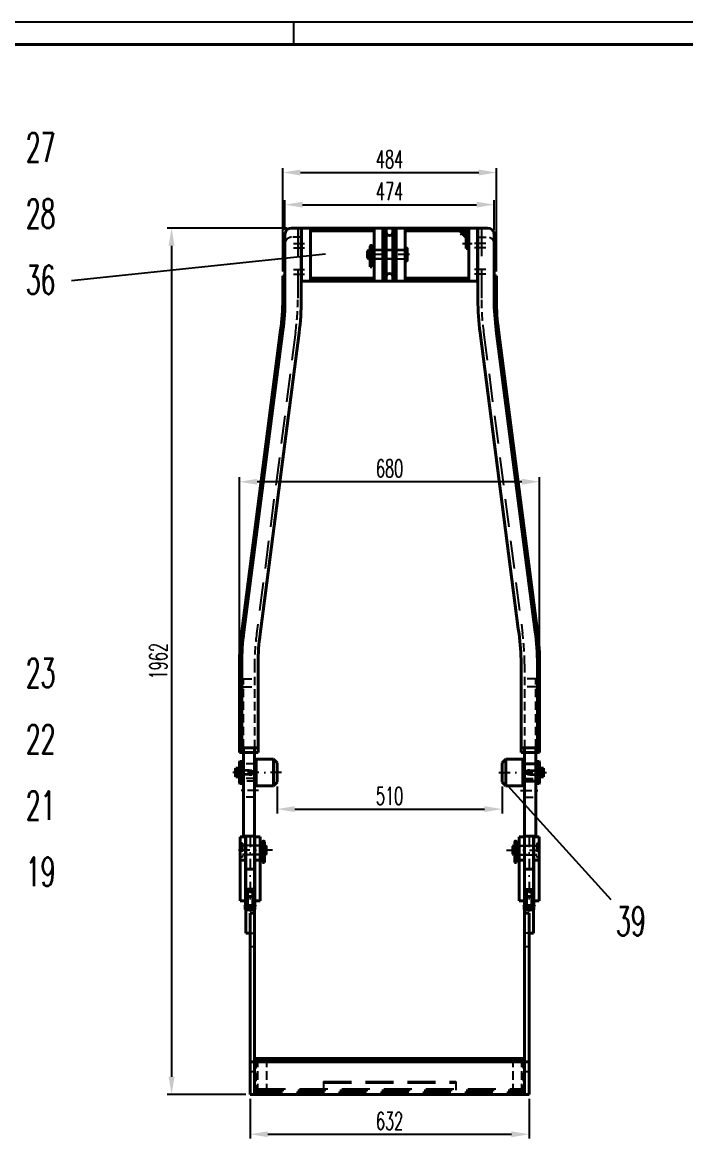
# Model space of a CAD drawing. Extents: x -2850 to -1661, y 5788 to 6629.
# Drawn here: x -2701.8 to -2551.5, y 6371 to 6623.8 of the extents above; entities that cross this region are included whole.
import ezdxf

# ---------------------------------------------------------------- set-up
doc = ezdxf.new("R2010")
doc.units = 0
doc.linetypes.add('STRICHPUNKT', pattern=[25.4, 12.7, -6.35, 0, -6.35])
doc.linetypes.add('VERDECKT', pattern=[9.525, 6.35, -3.175])
doc.layers.get('Defpoints').update_dxf_attribs({"linetype": 'CONTINUOUS'})
for name, color, linetype, lineweight in [('ACHSE', 150, 'STRICHPUNKT', 25), ('BEM', 6, 'CONTINUOUS', 25), ('TEXT_7', 1, 'CONTINUOUS', 60), ('VERDECKT', 2, 'VERDECKT', 25), ('VOLL_03', 6, 'CONTINUOUS', 25), ('VOLL_05', 7, 'CONTINUOUS', 40)]:
    doc.layers.add(name, color=color, linetype=linetype, lineweight=lineweight)
doc.styles.add('ROMANS', font='romans.shx', dxfattribs={"width": 0.6, "height": 80})
doc.styles.get("Standard").update_dxf_attribs({"font": 'romans.shx', "width": 0.6})
doc.dimstyles.get("Standard").update_dxf_attribs({"dimtxt": 4, "dimasz": 4, "dimexe": 1, "dimexo": 1, "dimgap": 1, "dimtad": 1, "dimdsep": 46, "dimtxsty": 'Standard', "dimcen": 0, "dimclrd": 256, "dimclre": 256, "dimclrt": 256, "dimazin": 0, "dimtfac": 1, "dimtmove": 0, "dimatfit": 3, "dimfxl": 0, "dimtolj": 1, "dimtzin": 0, "dimarcsym": 0})

# ---------------------------------------------------------------- blocks, each defined once
blk = doc.blocks.new('*D174')
at = {"layer": 'BEM', "lineweight": -2}
for p, q in [((-2644.1, 6450.76), (-2644.1, 6444.67)), ((-2593.1, 6450.76), (-2593.1, 6444.67)), ((-2640.1, 6445.67), (-2597.1, 6445.67))]:
    blk.add_line(p, q, dxfattribs=at)
at = {"layer": 'BEM'}
for points in [[(-2640.1, 6446.34), (-2640.1, 6445.01), (-2644.1, 6445.67)], [(-2597.1, 6446.34), (-2597.1, 6445.01), (-2593.1, 6445.67)]]:
    blk.add_solid(points, dxfattribs=at)
at = {"layer": 'Defpoints', "color": 0}
for p in [(-2644.1, 6451.76), (-2593.1, 6451.76), (-2593.1, 6445.67)]:
    blk.add_point(p, dxfattribs=at)
at = {"layer": 'BEM', "insert": (-2618.6, 6448.67), "char_height": 4, "attachment_point": 5}
blk.add_mtext('\\A1;510', dxfattribs=at)
blk = doc.blocks.new('*D151')
at = {"layer": 'BEM', "lineweight": -2}
for p, q in [((-2641.8, 6577.25), (-2668.99, 6577.25)), ((-2667.99, 6573.25), (-2667.99, 6385.07)), ((-2651.2, 6381.07), (-2668.99, 6381.07))]:
    blk.add_line(p, q, dxfattribs=at)
at = {"layer": 'BEM'}
for points in [[(-2668.66, 6573.25), (-2667.32, 6573.25), (-2667.99, 6577.25)], [(-2668.66, 6385.07), (-2667.32, 6385.07), (-2667.99, 6381.07)]]:
    blk.add_solid(points, dxfattribs=at)
at = {"layer": 'Defpoints', "color": 0}
for p in [(-2640.8, 6577.25), (-2667.99, 6381.07), (-2650.2, 6381.07)]:
    blk.add_point(p, dxfattribs=at)
at = {"layer": 'BEM', "insert": (-2670.99, 6479.16), "char_height": 4, "attachment_point": 5, "rotation": 90}
blk.add_mtext('\\A1;1962', dxfattribs=at)
blk = doc.blocks.new('*D150')
at = {"layer": 'BEM', "lineweight": -2}
for p, q in [((-2642.8, 6567.42), (-2642.8, 6590.82)), ((-2594.4, 6567.42), (-2594.4, 6590.82)), ((-2638.8, 6589.82), (-2598.4, 6589.82))]:
    blk.add_line(p, q, dxfattribs=at)
at = {"layer": 'BEM'}
for points in [[(-2638.8, 6590.49), (-2638.8, 6589.15), (-2642.8, 6589.82)], [(-2598.4, 6590.49), (-2598.4, 6589.15), (-2594.4, 6589.82)]]:
    blk.add_solid(points, dxfattribs=at)
at = {"layer": 'Defpoints', "color": 0}
for p in [(-2594.4, 6589.82), (-2642.8, 6566.42), (-2594.4, 6566.42)]:
    blk.add_point(p, dxfattribs=at)
at = {"layer": 'BEM', "insert": (-2618.6, 6592.82), "char_height": 4, "attachment_point": 5}
blk.add_mtext('\\A1;484', dxfattribs=at)
blk = doc.blocks.new('*D149')
at = {"layer": 'BEM', "lineweight": -2}
for p, q in [((-2642.3, 6576.75), (-2642.3, 6583.54)), ((-2638.3, 6582.54), (-2598.9, 6582.54)), ((-2594.9, 6576.75), (-2594.9, 6583.54))]:
    blk.add_line(p, q, dxfattribs=at)
at = {"layer": 'BEM'}
for points in [[(-2638.3, 6583.21), (-2638.3, 6581.88), (-2642.3, 6582.54)], [(-2598.9, 6583.21), (-2598.9, 6581.88), (-2594.9, 6582.54)]]:
    blk.add_solid(points, dxfattribs=at)
at = {"layer": 'Defpoints', "color": 0}
for p in [(-2594.9, 6582.54), (-2642.3, 6575.75), (-2594.9, 6575.75)]:
    blk.add_point(p, dxfattribs=at)
at = {"layer": 'BEM', "insert": (-2618.6, 6585.54), "char_height": 4, "attachment_point": 5}
blk.add_mtext('\\A1;474', dxfattribs=at)
blk = doc.blocks.new('*D148')
at = {"layer": 'BEM', "lineweight": -2}
for p, q in [((-2652.6, 6478.94), (-2652.6, 6520.8)), ((-2588.6, 6519.8), (-2648.6, 6519.8)), ((-2584.6, 6478.94), (-2584.6, 6520.8))]:
    blk.add_line(p, q, dxfattribs=at)
at = {"layer": 'BEM'}
for points in [[(-2648.6, 6520.47), (-2648.6, 6519.14), (-2652.6, 6519.8)], [(-2588.6, 6520.47), (-2588.6, 6519.14), (-2584.6, 6519.8)]]:
    blk.add_solid(points, dxfattribs=at)
at = {"layer": 'Defpoints', "color": 0}
for p in [(-2652.6, 6519.8), (-2652.6, 6477.94), (-2584.6, 6477.94)]:
    blk.add_point(p, dxfattribs=at)
at = {"layer": 'BEM', "insert": (-2618.6, 6522.8), "char_height": 4, "attachment_point": 5}
blk.add_mtext('\\A1;680', dxfattribs=at)
blk = doc.blocks.new('*D147')
at = {"layer": 'BEM', "lineweight": -2}
for p, q in [((-2650.2, 6380.07), (-2650.2, 6371.05)), ((-2587, 6380.07), (-2587, 6371.05)), ((-2646.2, 6372.05), (-2591, 6372.05))]:
    blk.add_line(p, q, dxfattribs=at)
at = {"layer": 'BEM'}
for points in [[(-2646.2, 6372.71), (-2646.2, 6371.38), (-2650.2, 6372.05)], [(-2591, 6372.71), (-2591, 6371.38), (-2587, 6372.05)]]:
    blk.add_solid(points, dxfattribs=at)
at = {"layer": 'Defpoints', "color": 0}
for p in [(-2650.2, 6381.07), (-2587, 6381.07), (-2587, 6372.05)]:
    blk.add_point(p, dxfattribs=at)
at = {"layer": 'BEM', "insert": (-2618.6, 6375.05), "char_height": 4, "attachment_point": 5}
blk.add_mtext('\\A1;632', dxfattribs=at)

msp = doc.modelspace()

# ---------------------------------------------------------------- linework, layer by layer
at = {"layer": 'ACHSE', "ltscale": 0.2}
for p, q in [((-2602.5586, 6575.7345), (-2601.4272, 6576.8659)), ((-2640.398, 6573.7774), (-2635.548, 6573.7774)), ((-2640.398, 6572.7356), (-2635.548, 6572.7356)), ((-2623.0803, 6573.1125), (-2622.5156, 6573.1125)), ((-2622.798, 6568.1493), (-2622.798, 6573.4132)), ((-2602.0461, 6573.781), (-2599.919, 6573.781)), ((-2596.798, 6573.7774), (-2601.648, 6573.7774)), ((-2596.798, 6572.7356), (-2601.648, 6572.7356)), ((-2614.098, 6571.2528), (-2624.0754, 6571.2528)), ((-2640.398, 6567.8686), (-2635.548, 6567.8686)), ((-2596.798, 6567.8686), (-2601.648, 6567.8686)), ((-2640.398, 6566.8267), (-2635.548, 6566.8267)), ((-2596.798, 6566.8267), (-2601.648, 6566.8267)), ((-2643.0744, 6453.9594), (-2654.1338, 6453.9594)), ((-2593.8363, 6453.9594), (-2583.0621, 6453.9594)), ((-2648.2781, 6449.8594), (-2652.5036, 6449.8594)), ((-2588.9178, 6449.8594), (-2584.6923, 6449.8594)), ((-2650.198, 6439.5683), (-2650.198, 6422.493)), ((-2647.148, 6433.2647), (-2647.148, 6438.5287)), ((-2590.048, 6433.2647), (-2590.048, 6438.5287)), ((-2586.998, 6439.5683), (-2586.998, 6422.493)), ((-2645.102, 6436.3683), (-2653.3122, 6436.3683)), ((-2646.8656, 6438.228), (-2647.4303, 6438.228)), ((-2592.0939, 6436.3683), (-2583.8837, 6436.3683)), ((-2590.3303, 6438.228), (-2589.7656, 6438.228))]:
    msp.add_line(p, q, dxfattribs=at)
at = {"layer": 'BEM'}
for p, q in [((-2633.1379, 6571.3608), (-2690.6477, 6565.2874)), ((-2591.798, 6450.9594), (-2568.5022, 6425.2027)), ((-2650.6876, 6427.0683), (-2650.6876, 6425.8683)), ((-2649.7084, 6427.0683), (-2649.7084, 6425.8683)), ((-2587.4876, 6427.0683), (-2587.4876, 6425.8683)), ((-2586.5084, 6427.0683), (-2586.5084, 6425.8683))]:
    msp.add_line(p, q, dxfattribs=at)
at = {"layer": 'VERDECKT', "ltscale": 0.3}
for p, q in [((-2638.598, 6575.169), (-2640.798, 6575.169)), ((-2602.6293, 6576.5124), (-2602.2051, 6576.9366)), ((-2601.7808, 6575.6638), (-2601.3565, 6576.0881)), ((-2598.598, 6575.169), (-2596.398, 6575.169)), ((-2620.098, 6572.3028), (-2622.098, 6572.3028)), ((-2617.473, 6572.3028), (-2619.723, 6572.3028)), ((-2615.098, 6572.3028), (-2617.098, 6572.3028)), ((-2600.648, 6574.431), (-2601.248, 6574.431)), ((-2600.648, 6573.131), (-2601.248, 6573.131)), ((-2623.023, 6572.2528), (-2623.023, 6570.2528)), ((-2622.998, 6572.2528), (-2622.998, 6570.2528)), ((-2622.598, 6572.2528), (-2622.598, 6570.2528)), ((-2622.573, 6572.2528), (-2622.573, 6570.2528)), ((-2622.098, 6572.2528), (-2620.098, 6572.2528)), ((-2620.098, 6570.2528), (-2622.098, 6570.2528)), ((-2620.098, 6570.2028), (-2622.098, 6570.2028)), ((-2619.723, 6572.2528), (-2617.473, 6572.2528)), ((-2617.473, 6570.2528), (-2619.723, 6570.2528)), ((-2617.473, 6570.2028), (-2619.723, 6570.2028)), ((-2617.098, 6572.2528), (-2615.098, 6572.2528)), ((-2617.098, 6570.2528), (-2615.098, 6570.2528)), ((-2615.098, 6570.2028), (-2617.098, 6570.2028)), ((-2642.298, 6564.3361), (-2642.798, 6564.3361)), ((-2594.898, 6564.3361), (-2594.398, 6564.3361)), ((-2649.198, 6478.5155), (-2649.198, 6459.5683)), ((-2587.998, 6478.5155), (-2587.998, 6459.5683)), ((-2651.698, 6475.1665), (-2649.198, 6475.1665)), ((-2651.698, 6459.5683), (-2651.698, 6475.1665)), ((-2585.498, 6475.1665), (-2587.998, 6475.1665)), ((-2585.498, 6459.5683), (-2585.498, 6475.1665)), ((-2651.698, 6473.3605), (-2649.198, 6473.3605)), ((-2585.498, 6473.3605), (-2587.998, 6473.3605)), ((-2651.798, 6454.5094), (-2652.598, 6454.5094)), ((-2650.39, 6454.4594), (-2652.598, 6454.4594)), ((-2652.5767, 6454.3674), (-2652.598, 6454.3785)), ((-2652.5767, 6453.5514), (-2652.598, 6453.5402)), ((-2652.5767, 6454.4594), (-2652.5767, 6453.4594)), ((-2650.298, 6454.3674), (-2652.5767, 6454.3674)), ((-2650.298, 6453.5514), (-2652.5767, 6453.5514)), ((-2649.198, 6455.9594), (-2651.698, 6455.9594)), ((-2648.998, 6455.9094), (-2651.698, 6455.9094)), ((-2650.39, 6453.4594), (-2650.39, 6454.4594)), ((-2650.39, 6454.4594), (-2650.298, 6454.3674)), ((-2650.39, 6454.4594), (-2649.8126, 6454.4594)), ((-2650.39, 6453.4594), (-2650.298, 6453.5514)), ((-2650.298, 6454.3674), (-2650.298, 6453.5514)), ((-2650.298, 6454.3674), (-2649.5126, 6454.3674)), ((-2650.298, 6453.5514), (-2649.5126, 6453.5514)), ((-2649.8126, 6454.4594), (-2649.8126, 6453.4594)), ((-2649.5126, 6454.3674), (-2649.5126, 6453.5514)), ((-2649.5126, 6454.3674), (-2649.2675, 6453.9594)), ((-2649.5126, 6453.5514), (-2649.2675, 6453.9594)), ((-2587.998, 6455.9594), (-2585.498, 6455.9594)), ((-2587.6833, 6454.3674), (-2587.9285, 6453.9594)), ((-2587.6833, 6453.5514), (-2587.9285, 6453.9594)), ((-2587.6833, 6454.3674), (-2587.6833, 6453.5514)), ((-2586.898, 6454.3674), (-2587.6833, 6454.3674)), ((-2586.898, 6453.5514), (-2587.6833, 6453.5514)), ((-2587.3833, 6454.4594), (-2587.3833, 6453.4594)), ((-2586.806, 6454.4594), (-2587.3833, 6454.4594)), ((-2586.806, 6454.4594), (-2586.898, 6454.3674)), ((-2586.898, 6454.3674), (-2586.898, 6453.5514)), ((-2586.898, 6454.3674), (-2584.6192, 6454.3674)), ((-2586.898, 6453.5514), (-2584.6192, 6453.5514)), ((-2586.806, 6453.4594), (-2586.898, 6453.5514)), ((-2586.806, 6453.4594), (-2586.806, 6454.4594)), ((-2586.806, 6454.4594), (-2584.598, 6454.4594)), ((-2585.398, 6454.5094), (-2584.598, 6454.5094)), ((-2584.6192, 6454.4594), (-2584.6192, 6453.4594)), ((-2584.6192, 6454.3674), (-2584.598, 6454.3785)), ((-2584.6192, 6453.5514), (-2584.598, 6453.5402)), ((-2650.39, 6453.4594), (-2652.598, 6453.4594)), ((-2651.798, 6453.4094), (-2652.598, 6453.4094)), ((-2649.198, 6452.6365), (-2651.698, 6452.6365)), ((-2648.998, 6452.0094), (-2651.698, 6452.0094)), ((-2650.39, 6453.4594), (-2649.8126, 6453.4594)), ((-2587.998, 6452.6365), (-2585.498, 6452.6365)), ((-2586.806, 6453.4594), (-2587.3833, 6453.4594)), ((-2586.806, 6453.4594), (-2584.598, 6453.4594)), ((-2585.398, 6453.4094), (-2584.598, 6453.4094)), ((-2649.198, 6448.3594), (-2651.698, 6448.3594)), ((-2587.998, 6448.3594), (-2585.498, 6448.3594)), ((-2651.948, 6437.9683), (-2652.448, 6437.9683)), ((-2652.348, 6437.8683), (-2652.448, 6437.7683)), ((-2652.048, 6437.8683), (-2652.348, 6437.8683)), ((-2652.348, 6437.8683), (-2652.348, 6434.8683)), ((-2652.048, 6437.8683), (-2651.948, 6437.7683)), ((-2652.048, 6437.8683), (-2652.048, 6434.8683)), ((-2651.948, 6437.9683), (-2651.948, 6434.7683)), ((-2651.248, 6437.4183), (-2651.948, 6437.4183)), ((-2647.948, 6437.3683), (-2651.948, 6437.3683)), ((-2649.198, 6437.4183), (-2651.198, 6437.4183)), ((-2647.948, 6437.4183), (-2649.148, 6437.4183)), ((-2647.373, 6437.3683), (-2647.373, 6435.3683)), ((-2647.348, 6437.3683), (-2647.348, 6435.3683)), ((-2646.948, 6437.3683), (-2646.948, 6435.3683)), ((-2646.923, 6437.3683), (-2646.923, 6435.3683)), ((-2590.273, 6437.3683), (-2590.273, 6435.3683)), ((-2590.248, 6437.3683), (-2590.248, 6435.3683)), ((-2589.848, 6437.3683), (-2589.848, 6435.3683)), ((-2589.823, 6437.3683), (-2589.823, 6435.3683)), ((-2589.248, 6437.4183), (-2588.048, 6437.4183)), ((-2589.248, 6437.3683), (-2585.248, 6437.3683)), ((-2587.998, 6437.4183), (-2585.998, 6437.4183)), ((-2585.948, 6437.4183), (-2585.248, 6437.4183)), ((-2585.248, 6437.9683), (-2584.748, 6437.9683)), ((-2585.248, 6437.9683), (-2585.248, 6434.7683)), ((-2585.148, 6437.8683), (-2585.248, 6437.7683)), ((-2585.148, 6437.8683), (-2584.848, 6437.8683)), ((-2585.148, 6437.8683), (-2585.148, 6434.8683)), ((-2584.848, 6437.8683), (-2584.748, 6437.7683)), ((-2584.848, 6437.8683), (-2584.848, 6434.8683)), ((-2652.348, 6434.8683), (-2652.448, 6434.9683)), ((-2651.948, 6434.7683), (-2652.448, 6434.7683)), ((-2652.048, 6434.8683), (-2652.348, 6434.8683)), ((-2651.948, 6434.9683), (-2652.048, 6434.8683)), ((-2647.948, 6435.3683), (-2651.948, 6435.3683)), ((-2651.248, 6435.3183), (-2651.948, 6435.3183)), ((-2649.198, 6435.3183), (-2651.198, 6435.3183)), ((-2647.948, 6435.3183), (-2649.148, 6435.3183)), ((-2589.248, 6435.3683), (-2585.248, 6435.3683)), ((-2589.248, 6435.3183), (-2588.048, 6435.3183)), ((-2587.998, 6435.3183), (-2585.998, 6435.3183)), ((-2585.948, 6435.3183), (-2585.248, 6435.3183)), ((-2585.248, 6434.9683), (-2585.148, 6434.8683)), ((-2585.248, 6434.7683), (-2584.748, 6434.7683)), ((-2585.148, 6434.8683), (-2584.848, 6434.8683)), ((-2584.848, 6434.8683), (-2584.748, 6434.9683)), ((-2649.198, 6427.5843), (-2651.198, 6427.5843)), ((-2650.798, 6427.1545), (-2650.6876, 6427.2649)), ((-2649.598, 6427.1545), (-2650.798, 6427.1545)), ((-2650.798, 6427.1545), (-2650.798, 6427.0683)), ((-2650.798, 6425.8683), (-2650.798, 6423.8683)), ((-2650.6876, 6427.2649), (-2649.7084, 6427.2649)), ((-2650.6876, 6427.2649), (-2650.6876, 6427.0683)), ((-2650.6876, 6425.8683), (-2650.6876, 6423.8896)), ((-2649.598, 6427.1545), (-2649.7084, 6427.2649)), ((-2649.7084, 6427.2649), (-2649.7084, 6427.0683)), ((-2649.7084, 6425.8683), (-2649.7084, 6423.8896)), ((-2649.598, 6427.1545), (-2649.598, 6427.0683)), ((-2649.598, 6425.8683), (-2649.598, 6423.8683)), ((-2587.998, 6427.5843), (-2585.998, 6427.5843)), ((-2587.598, 6427.1545), (-2587.4876, 6427.2649)), ((-2587.598, 6427.1545), (-2586.398, 6427.1545)), ((-2587.598, 6427.1545), (-2587.598, 6427.0683)), ((-2587.598, 6425.8683), (-2587.598, 6423.8683)), ((-2586.5084, 6427.2649), (-2587.4876, 6427.2649)), ((-2587.4876, 6427.2649), (-2587.4876, 6427.0683)), ((-2587.4876, 6425.8683), (-2587.4876, 6423.8896)), ((-2586.398, 6427.1545), (-2586.5084, 6427.2649)), ((-2586.5084, 6427.2649), (-2586.5084, 6427.0683)), ((-2586.5084, 6425.8683), (-2586.5084, 6423.8896)), ((-2586.398, 6427.1545), (-2586.398, 6427.0683)), ((-2586.398, 6425.8683), (-2586.398, 6423.8683)), ((-2650.798, 6423.8896), (-2649.598, 6423.8896)), ((-2586.398, 6423.8896), (-2587.598, 6423.8896)), ((-2650.198, 6417.6086), (-2649.198, 6417.6086)), ((-2586.998, 6417.6086), (-2587.998, 6417.6086)), ((-2650.198, 6414.5511), (-2649.198, 6414.5511)), ((-2587.998, 6414.5511), (-2586.998, 6414.5511)), ((-2648.898, 6388.8421), (-2648.898, 6381.5683)), ((-2648.498, 6389.1647), (-2648.498, 6382.0683)), ((-2646.498, 6389.1647), (-2646.498, 6382.0683)), ((-2590.698, 6389.1647), (-2590.698, 6382.0683)), ((-2588.698, 6389.1647), (-2588.698, 6382.0683)), ((-2588.298, 6388.8421), (-2588.298, 6381.5683)), ((-2650.198, 6386.2686), (-2649.198, 6386.2686)), ((-2587.998, 6386.2686), (-2586.998, 6386.2686))]:
    msp.add_line(p, q, dxfattribs=at)
at = {"layer": 'VERDECKT'}
for p, q in [((-2639.398, 6577.2528), (-2639.398, 6561.0242)), ((-2597.798, 6577.2528), (-2597.798, 6561.0242)), ((-2639.9092, 6553.653), (-2648.7193, 6485.4174)), ((-2597.2868, 6553.653), (-2588.4766, 6485.4174)), ((-2633.598, 6384.0035), (-2603.598, 6384.0035)), ((-2633.598, 6384.0035), (-2633.598, 6382.0683)), ((-2633.598, 6383.7107), (-2603.598, 6383.7107)), ((-2603.598, 6384.0035), (-2603.598, 6382.0683)), ((-2649.198, 6381.5683), (-2587.998, 6381.5683)), ((-2648.898, 6382.0683), (-2588.298, 6382.0683)), ((-2648.498, 6382.3611), (-2588.698, 6382.3611))]:
    msp.add_line(p, q, dxfattribs=at)
at = {"layer": 'VERDECKT', "ltscale": 0.3}
for centre, radius, start, end in [((-2640.798, 6573.669), 1.5, 90, 180), ((-2596.398, 6573.669), 1.5, 0, 90), ((-2622.798, 6573.1125), 0.2, 180, 0), ((-2692.798, 6561.0242), 53.4, 352.065667, 0), ((-2544.398, 6561.0242), 53.4, 180, 187.934333), ((-2599.198, 6478.5155), 50, 172.065667, 180), ((-2637.998, 6478.5155), 50, 0, 7.934333), ((-2647.148, 6438.228), 0.2, 180, 0), ((-2590.048, 6438.228), 0.2, 180, 0)]:
    msp.add_arc(centre, radius, start, end, dxfattribs=at)
at = {"layer": 'VOLL_03', "ltscale": 0.8}
msp.add_line((-1666.3783, 6623.8285), (-2845.3783, 6623.8285), dxfattribs=at)
at = {"layer": 'VOLL_03'}
for p, q in [((-2640.3783, 6623.8285), (-2640.3783, 6618.8285)), ((-2650.6876, 6423.8896), (-2650.6987, 6423.8683)), ((-2649.7084, 6423.8896), (-2649.6972, 6423.8683)), ((-2587.4876, 6423.8896), (-2587.4987, 6423.8683)), ((-2586.5084, 6423.8896), (-2586.4972, 6423.8683))]:
    msp.add_line(p, q, dxfattribs=at)
at = {"layer": 'VOLL_05', "ltscale": 0.8}
msp.add_line((-1671.3783, 6618.8285), (-2840.3783, 6618.8285), dxfattribs=at)
at = {"layer": 'VOLL_05'}
for p, q in [((-2642.298, 6575.7528), (-2642.298, 6561.0242)), ((-2638.598, 6577.2528), (-2640.798, 6577.2528)), ((-2638.598, 6577.2528), (-2638.598, 6560.7329)), ((-2638.548, 6577.2528), (-2638.548, 6565.2528)), ((-2638.548, 6577.2528), (-2598.648, 6577.2528)), ((-2636.548, 6577.2528), (-2636.548, 6565.2528)), ((-2622.098, 6576.6419), (-2636.548, 6576.6419)), ((-2622.098, 6577.2528), (-2622.098, 6565.2528)), ((-2620.098, 6577.2528), (-2620.098, 6565.2528)), ((-2619.723, 6576.6419), (-2620.098, 6576.6419)), ((-2619.723, 6577.2528), (-2619.723, 6565.2528)), ((-2619.348, 6577.2528), (-2619.348, 6565.2528)), ((-2617.848, 6577.2528), (-2617.848, 6565.2528)), ((-2617.473, 6577.2528), (-2617.473, 6565.2528)), ((-2617.098, 6576.6419), (-2617.473, 6576.6419)), ((-2617.098, 6577.2528), (-2617.098, 6565.2528)), ((-2615.098, 6577.2528), (-2615.098, 6565.2528)), ((-2600.648, 6576.6419), (-2615.098, 6576.6419)), ((-2603.0157, 6576.8988), (-2602.5915, 6577.323)), ((-2601.3944, 6575.2774), (-2603.0157, 6576.8988)), ((-2600.9701, 6575.7017), (-2602.5915, 6577.323)), ((-2601.248, 6572.631), (-2601.248, 6574.9239)), ((-2600.648, 6577.2528), (-2600.648, 6565.2528)), ((-2600.648, 6572.631), (-2600.648, 6574.9239)), ((-2598.648, 6577.2528), (-2598.648, 6565.2528)), ((-2598.598, 6577.2528), (-2598.598, 6560.7329)), ((-2598.598, 6577.2528), (-2596.398, 6577.2528)), ((-2594.898, 6575.7528), (-2594.898, 6561.0242)), ((-2622.998, 6572.2528), (-2622.998, 6573.1125)), ((-2622.598, 6572.2528), (-2622.598, 6573.1125)), ((-2622.398, 6572.9528), (-2622.248, 6573.1028)), ((-2622.398, 6572.9528), (-2622.398, 6569.5528)), ((-2622.248, 6573.1028), (-2622.248, 6569.4028)), ((-2622.098, 6573.1028), (-2622.248, 6573.1028)), ((-2622.098, 6573.1028), (-2622.098, 6569.4028)), ((-2614.998, 6572.7528), (-2615.098, 6572.6528)), ((-2614.698, 6572.7528), (-2614.998, 6572.7528)), ((-2614.998, 6572.7528), (-2614.998, 6569.7528)), ((-2614.698, 6572.7528), (-2614.598, 6572.6528)), ((-2614.698, 6572.7528), (-2614.698, 6569.7528)), ((-2614.598, 6572.6528), (-2614.598, 6569.8528)), ((-2601.248, 6572.631), (-2600.648, 6572.631)), ((-2623.598, 6572.0528), (-2623.398, 6572.2528)), ((-2623.598, 6572.0528), (-2623.598, 6570.4528)), ((-2623.598, 6570.4528), (-2623.398, 6570.2528)), ((-2623.398, 6572.2528), (-2623.398, 6570.2528)), ((-2622.998, 6572.2528), (-2623.398, 6572.2528)), ((-2622.998, 6570.2528), (-2623.398, 6570.2528)), ((-2622.998, 6570.2528), (-2622.998, 6568.4538)), ((-2622.398, 6572.2528), (-2622.598, 6572.2528)), ((-2622.598, 6570.2528), (-2622.598, 6568.4538)), ((-2622.398, 6570.2528), (-2622.598, 6570.2528)), ((-2619.723, 6572.2528), (-2620.098, 6572.2528)), ((-2619.723, 6570.2528), (-2620.098, 6570.2528)), ((-2617.098, 6572.2528), (-2617.473, 6572.2528)), ((-2617.098, 6570.2528), (-2617.473, 6570.2528)), ((-2614.998, 6569.7528), (-2615.098, 6569.8528)), ((-2614.598, 6569.8528), (-2614.698, 6569.7528)), ((-2622.598, 6568.4538), (-2622.998, 6568.4538)), ((-2622.248, 6569.4028), (-2622.398, 6569.5528)), ((-2622.098, 6569.4028), (-2622.248, 6569.4028)), ((-2614.698, 6569.7528), (-2614.998, 6569.7528)), ((-2642.298, 6566.4199), (-2642.798, 6566.4199)), ((-2642.798, 6566.4199), (-2642.798, 6561.0242)), ((-2638.548, 6565.2528), (-2598.648, 6565.2528)), ((-2622.098, 6565.8637), (-2636.548, 6565.8637)), ((-2619.723, 6565.8637), (-2620.098, 6565.8637)), ((-2617.098, 6565.8637), (-2617.473, 6565.8637)), ((-2600.648, 6565.8637), (-2615.098, 6565.8637)), ((-2594.898, 6566.4199), (-2594.398, 6566.4199)), ((-2594.398, 6566.4199), (-2594.398, 6561.0242)), ((-2643.2766, 6554.1223), (-2652.0868, 6485.8868)), ((-2642.7814, 6554.0533), (-2651.5869, 6485.8508)), ((-2639.1168, 6553.5425), (-2647.7571, 6486.5261)), ((-2598.0791, 6553.5425), (-2589.4389, 6486.5261)), ((-2594.4145, 6554.0533), (-2585.609, 6485.8508)), ((-2593.9193, 6554.1223), (-2585.1092, 6485.8868)), ((-2647.7571, 6486.5261), (-2647.9193, 6485.3619)), ((-2589.4389, 6486.5261), (-2589.2766, 6485.3619)), ((-2651.5869, 6485.8508), (-2651.5915, 6485.8177)), ((-2585.609, 6485.8508), (-2585.6044, 6485.8177)), ((-2652.598, 6478.5155), (-2652.598, 6477.9449)), ((-2652.598, 6477.9449), (-2652.598, 6458.5184)), ((-2652.098, 6478.5155), (-2652.098, 6478.0333)), ((-2652.098, 6478.0333), (-2652.098, 6458.5184)), ((-2648.398, 6478.46), (-2648.398, 6458.5184)), ((-2588.798, 6478.46), (-2588.798, 6458.5184)), ((-2585.098, 6478.5155), (-2585.098, 6478.0333)), ((-2585.098, 6478.0333), (-2585.098, 6458.5184)), ((-2584.598, 6478.5155), (-2584.598, 6477.9449)), ((-2584.598, 6477.9449), (-2584.598, 6458.5184)), ((-2648.398, 6459.5683), (-2652.598, 6459.5683)), ((-2651.698, 6459.5683), (-2651.698, 6439.5683)), ((-2649.198, 6459.5683), (-2649.198, 6432.6364)), ((-2588.798, 6459.5683), (-2584.598, 6459.5683)), ((-2587.998, 6459.5683), (-2587.998, 6432.6364)), ((-2585.498, 6459.5683), (-2585.498, 6439.5683)), ((-2648.398, 6458.5184), (-2652.598, 6458.5184)), ((-2652.498, 6456.4594), (-2652.598, 6456.3594)), ((-2652.598, 6456.3594), (-2652.598, 6451.5594)), ((-2651.898, 6456.4594), (-2652.498, 6456.4594)), ((-2652.498, 6451.4594), (-2652.498, 6456.4594)), ((-2651.898, 6456.4594), (-2651.798, 6456.3594)), ((-2651.898, 6456.4594), (-2651.898, 6451.4594)), ((-2651.798, 6456.3594), (-2651.798, 6451.5594)), ((-2648.798, 6456.9594), (-2648.998, 6456.7594)), ((-2648.998, 6456.7594), (-2648.998, 6451.1594)), ((-2648.798, 6450.9594), (-2648.798, 6456.9594)), ((-2644.898, 6456.9594), (-2648.798, 6456.9594)), ((-2644.898, 6456.9594), (-2644.098, 6456.1594)), ((-2644.898, 6456.9594), (-2644.898, 6450.9594)), ((-2644.098, 6456.1594), (-2644.098, 6451.7594)), ((-2592.298, 6456.9594), (-2593.098, 6456.1594)), ((-2593.098, 6456.1594), (-2593.098, 6451.7594)), ((-2592.298, 6456.9594), (-2592.298, 6450.9594)), ((-2592.298, 6456.9594), (-2588.398, 6456.9594)), ((-2588.798, 6458.5184), (-2584.598, 6458.5184)), ((-2588.398, 6450.9594), (-2588.398, 6456.9594)), ((-2588.398, 6456.9594), (-2588.198, 6456.7594)), ((-2588.198, 6456.7594), (-2588.198, 6451.1594)), ((-2585.298, 6456.4594), (-2585.398, 6456.3594)), ((-2585.398, 6456.3594), (-2585.398, 6451.5594)), ((-2585.298, 6456.4594), (-2585.298, 6451.4594)), ((-2585.298, 6456.4594), (-2584.698, 6456.4594)), ((-2584.698, 6451.4594), (-2584.698, 6456.4594)), ((-2584.698, 6456.4594), (-2584.598, 6456.3594)), ((-2584.598, 6456.3594), (-2584.598, 6451.5594)), ((-2653.5024, 6454.6955), (-2653.5024, 6453.2232)), ((-2652.8617, 6454.9409), (-2653.43, 6454.9409)), ((-2652.8617, 6454.4501), (-2653.43, 6454.4501)), ((-2652.8617, 6454.735), (-2652.8617, 6454.9409)), ((-2652.8617, 6454.8831), (-2652.8617, 6452.9779)), ((-2652.798, 6454.6594), (-2652.8617, 6454.6594)), ((-2652.698, 6454.9594), (-2652.798, 6454.8594)), ((-2652.798, 6454.8594), (-2652.798, 6453.0594)), ((-2652.798, 6454.6594), (-2652.798, 6453.2594)), ((-2652.698, 6452.9594), (-2652.698, 6454.9594)), ((-2652.598, 6454.9594), (-2652.698, 6454.9594)), ((-2652.598, 6454.9594), (-2652.598, 6452.9594)), ((-2651.698, 6455.9094), (-2651.798, 6455.8094)), ((-2588.198, 6455.9094), (-2585.498, 6455.9094)), ((-2585.498, 6455.9094), (-2585.398, 6455.8094)), ((-2584.598, 6454.9594), (-2584.498, 6454.9594)), ((-2584.598, 6454.9594), (-2584.598, 6452.9594)), ((-2584.498, 6454.9594), (-2584.398, 6454.8594)), ((-2584.498, 6452.9594), (-2584.498, 6454.9594)), ((-2584.398, 6454.8594), (-2584.398, 6453.0594)), ((-2584.398, 6454.6594), (-2584.398, 6453.2594)), ((-2584.398, 6454.6594), (-2584.3342, 6454.6594)), ((-2584.3342, 6454.9409), (-2583.7659, 6454.9409)), ((-2584.3342, 6454.735), (-2584.3342, 6454.9409)), ((-2584.3342, 6454.8831), (-2584.3342, 6452.9779)), ((-2584.3342, 6454.4501), (-2583.7659, 6454.4501)), ((-2583.6935, 6454.6955), (-2583.6935, 6453.2232)), ((-2652.8617, 6453.4686), (-2653.43, 6453.4686)), ((-2652.8617, 6452.9779), (-2653.43, 6452.9779)), ((-2652.798, 6453.2594), (-2652.8617, 6453.2594)), ((-2652.8617, 6453.126), (-2652.8617, 6452.9779)), ((-2652.798, 6453.0594), (-2652.698, 6452.9594)), ((-2652.598, 6452.9594), (-2652.698, 6452.9594)), ((-2652.498, 6451.4594), (-2652.598, 6451.5594)), ((-2651.898, 6451.4594), (-2652.498, 6451.4594)), ((-2651.898, 6451.4594), (-2651.798, 6451.5594)), ((-2651.698, 6452.0094), (-2651.798, 6452.1094)), ((-2648.798, 6450.9594), (-2648.998, 6451.1594)), ((-2644.898, 6450.9594), (-2644.098, 6451.7594)), ((-2592.298, 6450.9594), (-2593.098, 6451.7594)), ((-2588.398, 6450.9594), (-2588.198, 6451.1594)), ((-2588.198, 6452.0094), (-2585.498, 6452.0094)), ((-2585.498, 6452.0094), (-2585.398, 6452.1094)), ((-2585.298, 6451.4594), (-2585.398, 6451.5594)), ((-2585.298, 6451.4594), (-2584.698, 6451.4594)), ((-2584.698, 6451.4594), (-2584.598, 6451.5594)), ((-2584.598, 6452.9594), (-2584.498, 6452.9594)), ((-2584.398, 6453.0594), (-2584.498, 6452.9594)), ((-2584.398, 6453.2594), (-2584.3342, 6453.2594)), ((-2584.3342, 6453.4686), (-2583.7659, 6453.4686)), ((-2584.3342, 6453.126), (-2584.3342, 6452.9779)), ((-2584.3342, 6452.9779), (-2583.7659, 6452.9779)), ((-2644.898, 6450.9594), (-2648.798, 6450.9594)), ((-2592.298, 6450.9594), (-2588.398, 6450.9594)), ((-2652.448, 6439.3683), (-2652.448, 6424.8683)), ((-2651.248, 6439.3683), (-2652.448, 6439.3683)), ((-2649.198, 6439.5683), (-2651.698, 6439.5683)), ((-2651.248, 6439.3683), (-2651.248, 6423.8683)), ((-2651.198, 6439.5683), (-2651.198, 6423.8683)), ((-2651.198, 6439.5683), (-2651.198, 6417.6086)), ((-2649.198, 6439.5683), (-2649.198, 6423.8683)), ((-2649.198, 6439.5683), (-2649.198, 6381.0683)), ((-2647.948, 6439.3683), (-2649.148, 6439.3683)), ((-2649.148, 6439.3683), (-2649.148, 6423.8683)), ((-2647.948, 6439.3683), (-2647.948, 6424.8683)), ((-2589.248, 6439.3683), (-2589.248, 6424.8683)), ((-2589.248, 6439.3683), (-2588.048, 6439.3683)), ((-2588.048, 6439.3683), (-2588.048, 6423.8683)), ((-2587.998, 6439.5683), (-2585.498, 6439.5683)), ((-2587.998, 6439.5683), (-2587.998, 6423.8683)), ((-2585.998, 6439.5683), (-2585.998, 6423.8683)), ((-2585.948, 6439.3683), (-2585.948, 6423.8683)), ((-2585.948, 6439.3683), (-2584.748, 6439.3683)), ((-2584.748, 6439.3683), (-2584.748, 6424.8683)), ((-2647.898, 6438.1683), (-2647.948, 6438.1183)), ((-2647.698, 6438.1683), (-2647.898, 6438.1683)), ((-2647.898, 6438.1683), (-2647.898, 6434.5683)), ((-2647.598, 6438.1683), (-2647.698, 6438.1683)), ((-2647.598, 6438.1683), (-2647.548, 6438.1183)), ((-2647.598, 6438.1683), (-2647.598, 6434.5683)), ((-2647.548, 6438.1183), (-2647.548, 6434.6183)), ((-2647.348, 6437.3683), (-2647.548, 6437.3683)), ((-2647.348, 6437.3683), (-2647.348, 6438.228)), ((-2646.948, 6437.3683), (-2646.948, 6438.228)), ((-2646.648, 6437.3683), (-2646.948, 6437.3683)), ((-2646.648, 6437.3683), (-2646.548, 6437.2683)), ((-2646.648, 6437.3683), (-2646.648, 6435.3683)), ((-2646.548, 6437.2683), (-2646.548, 6435.4683)), ((-2590.548, 6437.3683), (-2590.648, 6437.2683)), ((-2590.648, 6437.2683), (-2590.648, 6435.4683)), ((-2590.548, 6437.3683), (-2590.548, 6435.3683)), ((-2590.548, 6437.3683), (-2590.248, 6437.3683)), ((-2590.248, 6437.3683), (-2590.248, 6438.228)), ((-2589.848, 6437.3683), (-2589.848, 6438.228)), ((-2589.848, 6437.3683), (-2589.648, 6437.3683)), ((-2589.598, 6438.1683), (-2589.648, 6438.1183)), ((-2589.648, 6438.1183), (-2589.648, 6434.6183)), ((-2589.598, 6438.1683), (-2589.598, 6434.5683)), ((-2589.598, 6438.1683), (-2589.498, 6438.1683)), ((-2589.598, 6438.1683), (-2589.298, 6438.1683)), ((-2589.298, 6438.1683), (-2589.248, 6438.1183)), ((-2589.298, 6438.1683), (-2589.298, 6434.5683)), ((-2652.448, 6434.1322), (-2651.248, 6434.1322)), ((-2647.948, 6434.1322), (-2649.148, 6434.1322)), ((-2647.898, 6434.5683), (-2647.948, 6434.6183)), ((-2647.698, 6434.5683), (-2647.898, 6434.5683)), ((-2647.598, 6434.5683), (-2647.698, 6434.5683)), ((-2647.598, 6434.5683), (-2647.548, 6434.6183)), ((-2647.348, 6435.3683), (-2647.548, 6435.3683)), ((-2647.348, 6435.3683), (-2647.348, 6433.5692)), ((-2647.348, 6433.5692), (-2646.948, 6433.5692)), ((-2646.948, 6435.3683), (-2646.948, 6433.5692)), ((-2646.648, 6435.3683), (-2646.948, 6435.3683)), ((-2646.548, 6435.4683), (-2646.648, 6435.3683)), ((-2590.648, 6435.4683), (-2590.548, 6435.3683)), ((-2590.548, 6435.3683), (-2590.248, 6435.3683)), ((-2590.248, 6435.3683), (-2590.248, 6433.5692)), ((-2589.848, 6433.5692), (-2590.248, 6433.5692)), ((-2589.848, 6435.3683), (-2589.848, 6433.5692)), ((-2589.848, 6435.3683), (-2589.648, 6435.3683)), ((-2589.598, 6434.5683), (-2589.648, 6434.6183)), ((-2589.598, 6434.5683), (-2589.498, 6434.5683)), ((-2589.598, 6434.5683), (-2589.298, 6434.5683)), ((-2589.298, 6434.5683), (-2589.248, 6434.6183)), ((-2589.248, 6434.1322), (-2588.048, 6434.1322)), ((-2584.748, 6434.1322), (-2585.948, 6434.1322)), ((-2649.198, 6432.0683), (-2651.198, 6432.0683)), ((-2587.998, 6432.0683), (-2585.998, 6432.0683)), ((-2649.148, 6425.8683), (-2651.248, 6425.8683)), ((-2649.198, 6427.0683), (-2651.198, 6427.0683)), ((-2650.798, 6427.0683), (-2650.798, 6425.8683)), ((-2649.598, 6427.0683), (-2649.598, 6425.8683)), ((-2588.048, 6425.8683), (-2585.948, 6425.8683)), ((-2587.998, 6427.0683), (-2585.998, 6427.0683)), ((-2587.598, 6427.0683), (-2587.598, 6425.8683)), ((-2586.398, 6427.0683), (-2586.398, 6425.8683)), ((-2651.248, 6424.8683), (-2652.448, 6424.8683)), ((-2651.398, 6423.8683), (-2651.398, 6423.7183)), ((-2648.998, 6423.8683), (-2651.398, 6423.8683)), ((-2651.398, 6423.7183), (-2651.298, 6423.6183)), ((-2648.998, 6423.7183), (-2651.398, 6423.7183)), ((-2649.098, 6423.6183), (-2651.298, 6423.6183)), ((-2651.2869, 6423.5476), (-2651.2869, 6422.9171)), ((-2651.0585, 6423.5476), (-2651.2869, 6423.5476)), ((-2649.148, 6423.8683), (-2651.248, 6423.8683)), ((-2651.2228, 6423.5476), (-2649.109, 6423.5476)), ((-2650.9746, 6423.6183), (-2649.4213, 6423.6183)), ((-2650.9746, 6423.6183), (-2650.9746, 6423.5476)), ((-2650.7424, 6423.5476), (-2650.7424, 6422.9171)), ((-2649.6535, 6423.5476), (-2649.6535, 6422.9171)), ((-2649.4213, 6423.6183), (-2649.4213, 6423.5476)), ((-2649.2734, 6423.5476), (-2649.109, 6423.5476)), ((-2647.948, 6424.8683), (-2649.148, 6424.8683)), ((-2649.109, 6423.5476), (-2649.109, 6422.9171)), ((-2649.098, 6423.6183), (-2648.998, 6423.7183)), ((-2648.998, 6423.8683), (-2648.998, 6423.7183)), ((-2589.248, 6424.8683), (-2588.048, 6424.8683)), ((-2588.198, 6423.8683), (-2588.198, 6423.7183)), ((-2588.198, 6423.8683), (-2585.798, 6423.8683)), ((-2588.098, 6423.6183), (-2588.198, 6423.7183)), ((-2588.198, 6423.7183), (-2585.798, 6423.7183)), ((-2588.098, 6423.6183), (-2585.898, 6423.6183)), ((-2585.9731, 6423.5476), (-2588.0869, 6423.5476)), ((-2588.0869, 6423.5476), (-2588.0869, 6422.9171)), ((-2587.9225, 6423.5476), (-2588.0869, 6423.5476)), ((-2588.048, 6423.8683), (-2585.948, 6423.8683)), ((-2586.2213, 6423.6183), (-2587.7746, 6423.6183)), ((-2587.7746, 6423.6183), (-2587.7746, 6423.5476)), ((-2587.5424, 6423.5476), (-2587.5424, 6422.9171)), ((-2586.4535, 6423.5476), (-2586.4535, 6422.9171)), ((-2586.2213, 6423.6183), (-2586.2213, 6423.5476)), ((-2586.1374, 6423.5476), (-2585.909, 6423.5476)), ((-2585.948, 6424.8683), (-2584.748, 6424.8683)), ((-2585.909, 6423.5476), (-2585.909, 6422.9171)), ((-2585.798, 6423.7183), (-2585.898, 6423.6183)), ((-2585.798, 6423.8683), (-2585.798, 6423.7183)), ((-2651.0146, 6422.8368), (-2649.3813, 6422.8368)), ((-2649.198, 6422.1086), (-2650.198, 6422.1086)), ((-2650.198, 6422.1086), (-2650.198, 6381.0683)), ((-2587.998, 6422.8714), (-2587.998, 6381.0683)), ((-2587.998, 6422.1086), (-2586.998, 6422.1086)), ((-2586.1813, 6422.8368), (-2587.8146, 6422.8368)), ((-2586.998, 6422.1086), (-2586.998, 6381.0683)), ((-2585.998, 6422.8714), (-2585.998, 6417.6086)), ((-2650.198, 6417.6086), (-2651.198, 6417.6086)), ((-2586.998, 6417.6086), (-2585.998, 6417.6086)), ((-2650.198, 6388.4309), (-2586.998, 6388.4309)), ((-2649.198, 6388.8421), (-2587.998, 6388.8421)), ((-2648.898, 6388.8421), (-2648.898, 6389.1647)), ((-2648.898, 6389.1647), (-2588.298, 6389.1647)), ((-2648.498, 6389.1647), (-2648.498, 6389.2142)), ((-2648.498, 6389.2142), (-2588.698, 6389.2142)), ((-2646.498, 6389.1647), (-2646.498, 6389.2142)), ((-2590.698, 6389.1647), (-2590.698, 6389.2142)), ((-2588.698, 6389.1647), (-2588.698, 6389.2142)), ((-2588.298, 6389.1647), (-2588.298, 6388.8421)), ((-2650.198, 6381.0683), (-2586.998, 6381.0683))]:
    msp.add_line(p, q, dxfattribs=at)
for centre, radius, start, end in [((-2640.798, 6575.7528), 1.5, 90, 180), ((-2618.598, 6576.3028), 0.75, 180, 0), ((-2601.748, 6574.9239), 0.5, 0, 45), ((-2601.748, 6574.9239), 1.1, 0, 45), ((-2596.398, 6575.7528), 1.5, 0, 90), ((-2622.798, 6573.1125), 0.2, 0, 180), ((-2622.798, 6573.2326), 1, 258.463041, 281.536959), ((-2622.798, 6569.273), 1, 78.463041, 101.536959), ((-2618.598, 6566.2028), 0.75, 0, 180), ((-2692.798, 6561.0242), 50, 352.065667, 0), ((-2692.798, 6561.0242), 50.5, 352.065667, 0), ((-2692.798, 6561.0242), 54.2, 352.065667, 0), ((-2544.398, 6561.0242), 54.2, 180, 187.934333), ((-2544.398, 6561.0242), 50.5, 180, 187.934333), ((-2544.398, 6561.0242), 50, 180, 187.934333), ((-2599.198, 6478.5155), 53.4, 172.203471, 180), ((-2599.198, 6478.5155), 53.4, 172.065667, 172.203471), ((-2599.198, 6478.5155), 52.9, 172.065667, 180), ((-2598.398, 6478.46), 50, 172.065667, 179.74135), ((-2638.798, 6478.46), 50, 0.25865, 7.934333), ((-2637.998, 6478.5155), 52.9, 0, 7.934333), ((-2637.998, 6478.5155), 53.4, 7.796529, 7.934333), ((-2637.998, 6478.5155), 53.4, 0, 7.796529), ((-2598.398, 6478.46), 50, 179.74135, 180), ((-2638.798, 6478.46), 50, 0, 0.25865), ((-2653.0503, 6454.6955), 0.4521, 147.13278, 212.86722), ((-2651.8024, 6453.9594), 1.7, 163.22135, 196.77865), ((-2584.1456, 6454.6955), 0.4521, 327.13278, 32.86722), ((-2585.3935, 6453.9594), 1.7, 343.22135, 16.77865), ((-2653.0503, 6453.2232), 0.4521, 147.13278, 212.86722), ((-2584.1456, 6453.2232), 0.4521, 327.13278, 32.86722), ((-2647.148, 6438.228), 0.2, 0, 180), ((-2590.048, 6438.228), 0.2, 0, 180), ((-2647.148, 6438.3481), 1, 258.463041, 281.536959), ((-2590.048, 6438.3481), 1, 258.463041, 281.536959), ((-2647.148, 6434.3885), 1, 78.463041, 101.536959), ((-2590.048, 6434.3885), 1, 78.463041, 101.536959), ((-2651.0146, 6423.3384), 0.5016, 237.13278, 302.86722), ((-2650.198, 6424.7228), 1.8861, 253.22135, 286.77865), ((-2649.3813, 6423.3384), 0.5016, 237.13278, 302.86722), ((-2587.8146, 6423.3384), 0.5016, 237.13278, 302.86722), ((-2586.998, 6424.7228), 1.8861, 253.22135, 286.77865), ((-2586.1813, 6423.3384), 0.5016, 237.13278, 302.86722)]:
    msp.add_arc(centre, radius, start, end, dxfattribs=at)

# ---------------------------------------------------------------- texts
at = {"layer": 'TEXT_7', "style": 'ROMANS', "width": 0.6}
for s, p in [('27', (-2701.0182, 6592.2477)), ('28', (-2701.0182, 6577.2477)), ('36', (-2701.0182, 6562.2477)), ('23', (-2701.0182, 6473.2358)), ('22', (-2701.0182, 6458.2358)), ('21', (-2701.0182, 6443.2358)), ('19', (-2701.0182, 6428.2358)), ('39', (-2567.3097, 6417.0096))]:
    msp.add_text(s, height=6.53441, dxfattribs=at).set_placement(p)

# ---------------------------------------------------------------- dimensions: what is measured, and where the dimension line sits
at = {"layer": 'BEM'}
for base, p1, p2, picture, middle in [((-2594.398, 6589.8186), (-2642.798, 6566.4199), (-2594.398, 6566.4199), '*D150', (-2618.598, 6592.8186)), ((-2594.898, 6582.5428), (-2642.298, 6575.7528), (-2594.898, 6575.7528), '*D149', (-2618.598, 6585.5428)), ((-2652.598, 6519.8029), (-2584.598, 6477.9449), (-2652.598, 6477.9449), '*D148', (-2618.598, 6522.8029)), ((-2593.098, 6445.6734), (-2644.098, 6451.7594), (-2593.098, 6451.7594), '*D174', (-2618.598, 6448.6734)), ((-2586.998, 6372.0477), (-2650.198, 6381.0683), (-2586.998, 6381.0683), '*D147', (-2618.598, 6375.0477))]:
    dim = msp.add_linear_dim(base=base, p1=p1, p2=p2, dimstyle='Standard', override={"dimlfac": 10}, dxfattribs=at)
    dim.commit()
    dim.dimension.update_dxf_attribs({"geometry": picture, "text_midpoint": middle})
dim = msp.add_linear_dim(base=(-2667.9911, 6381.0683), p1=(-2640.798, 6577.2528), p2=(-2650.198, 6381.0683), angle=90, text='1962', dimstyle='Standard', override={"dimlfac": 10}, dxfattribs=at)
dim.commit()
dim.dimension.update_dxf_attribs({"geometry": '*D151', "text_midpoint": (-2670.9911, 6479.1605)})

doc.saveas('drawing.dxf')
